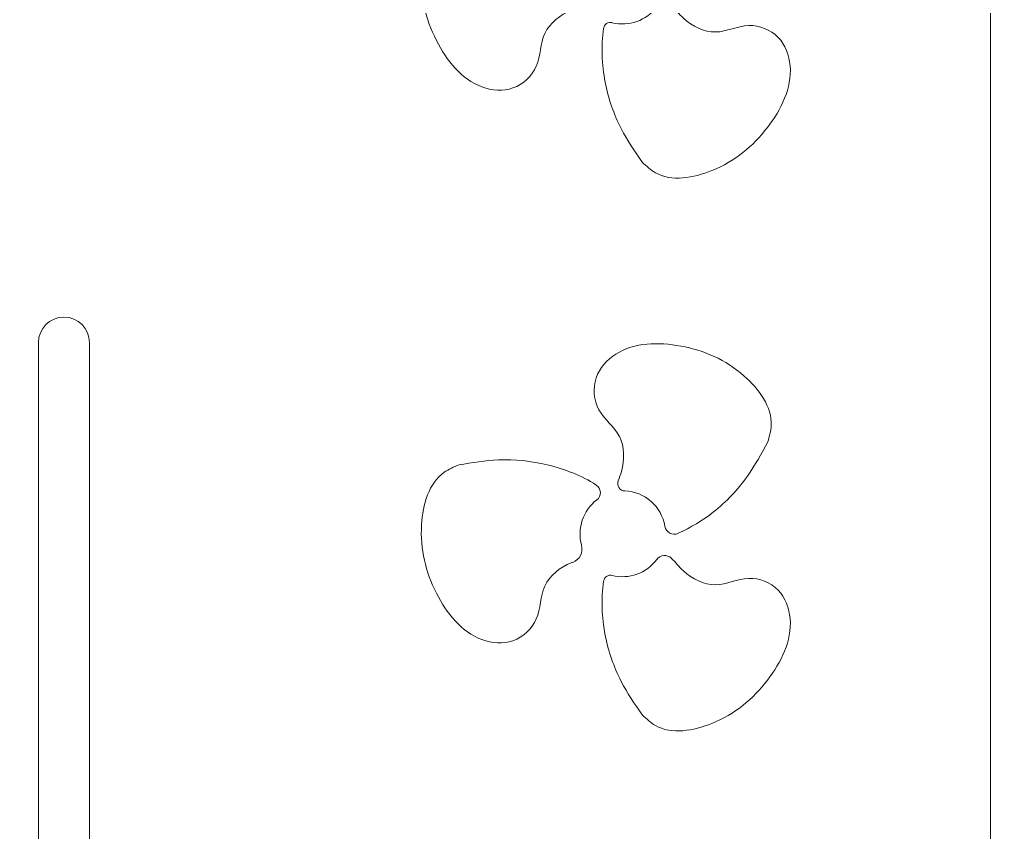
# Model space of a CAD drawing. Header units: metres. Extents: x -2538 to 7610, y -1082 to -498.
# Drawn here: x 6831.6 to 6975.6, y -961.3 to -840.8 of the extents above; entities that cross this region are included whole.
import ezdxf

# ---------------------------------------------------------------- set-up
doc = ezdxf.new("R2010")
doc.units = ezdxf.units.M
doc.linetypes.add('AUSGEZOGEN', pattern=[0])
doc.layers.add('Standard', color=7, linetype='AUSGEZOGEN', lineweight=25)

# ---------------------------------------------------------------- blocks, each defined once
blk = doc.blocks.new('COMPLEXOBJECT_235')
at = {"layer": 'Standard', "color": 7, "linetype": 'AUSGEZOGEN', "lineweight": 13}
for centre, major_axis, start_param, end_param in [((6921.43, -909.59), (0.567, 0.95), 1.74922, 3.637), ((6921.09, -917.04), (3.27, 5.47), 5.424284, 6.778593), ((6928.73, -915.68), (0.73, 1.22), 2.282692, 4.103172)]:
    blk.add_ellipse(centre, major_axis=major_axis, ratio=0.99288, start_param=start_param, end_param=end_param, dxfattribs=at)
for points, start_tangent, end_tangent in [([(6920.41, -909.2), (6920.9, -907.8), (6920.58, -902.6), (6917.54, -898.64), (6917.13, -893.94), (6920.08, -890.4), (6929.69, -889.21), (6939.06, -893.62), (6943.1, -900.99), (6942.61, -903.41)], (0.000356, 0.000935), (-0.000266, -0.000964)), ([(6942.61, -903.41), (6939.58, -908.51), (6934.54, -913.8), (6929.31, -916.97)], (-0.000478, -0.000878), (-0.00091, -0.000414))]:
    blk.add_spline(points, degree=3, dxfattribs=dict(at, start_tangent=start_tangent, end_tangent=end_tangent))
blk = doc.blocks.new('COMPLEXOBJECT_236')
at = {"layer": 'Standard', "color": 7, "linetype": 'AUSGEZOGEN', "lineweight": 13}
for centre, major_axis, start_param, end_param in [((6927.29, -921.72), (0.75, 1.25), 6.063983, 7.747492), ((6921.09, -917.04), (3.27, 5.47), 3.431753, 4.605899), ((6919.26, -924.2), (0.526, 0.881), 0.29016, 1.960733)]:
    blk.add_ellipse(centre, major_axis=major_axis, ratio=0.99288, start_param=start_param, end_param=end_param, dxfattribs=at)
for points, start_tangent, end_tangent in [([(6928.29, -920.66), (6930.08, -922.54), (6934.85, -924.59), (6939.76, -923.65), (6944.13, -925.39), (6945.91, -929.62), (6942.54, -938.74), (6934.32, -945.14), (6925.92, -945.45), (6923.99, -943.92)], (0.000725, -0.000689), (-0.000739, 0.000674)), ([(6923.99, -943.92), (6920.86, -938.92), (6918.48, -932.05), (6918.25, -924.06)], (-0.000563, 0.000827), (0.000151, 0.000989))]:
    blk.add_spline(points, degree=3, dxfattribs=dict(at, start_tangent=start_tangent, end_tangent=end_tangent))
blk = doc.blocks.new('COMPLEXOBJECT_237')
at = {"layer": 'Standard', "color": 7, "linetype": 'AUSGEZOGEN', "lineweight": 13}
for centre, major_axis, start_param, end_param in [((6916.42, -910.95), (0.69, 1.16), 4.336194, 6.247926), ((6921.09, -917.04), (3.27, 5.47), 1.194602, 2.376013), ((6912.95, -919.3), (1.08, 1.81), 4.03076, 5.517605)]:
    blk.add_ellipse(centre, major_axis=major_axis, ratio=0.99288, start_param=start_param, end_param=end_param, dxfattribs=at)
for points, start_tangent, end_tangent in [([(6913.66, -921.27), (6913.44, -921.35), (6909.53, -924.81), (6908.26, -929.67), (6904.8, -932.89), (6900.21, -932.73), (6893.45, -925.83), (6891.25, -915.68), (6894.6, -907.92), (6896.81, -906.82)], (-0.000938, -0.000347), (0.000923, 0.000384)), ([(6896.81, -906.82), (6902.67, -906.08), (6909.9, -906.82), (6917.16, -909.81)], (0.000987, 0.000163), (0.00084, -0.000543))]:
    blk.add_spline(points, degree=3, dxfattribs=dict(at, start_tangent=start_tangent, end_tangent=end_tangent))
blk = doc.blocks.new('COMPLEXOBJECT_234')
at = {"layer": 'Standard', "color": 7, "linetype": 'AUSGEZOGEN', "lineweight": 13}
for name in ['COMPLEXOBJECT_235', 'COMPLEXOBJECT_237', 'COMPLEXOBJECT_236']:
    blk.add_blockref(name, (0, 0), dxfattribs=at)
blk = doc.blocks.new('COMPLEXOBJECT_239')
at = {"layer": 'Standard', "color": 7, "linetype": 'AUSGEZOGEN', "lineweight": 13}
for centre, major_axis, start_param, end_param in [((6921.09, -835.1), (3.27, 5.47), 3.431753, 4.605899), ((6927.29, -839.77), (0.75, 1.25), 6.063983, 7.747492), ((6919.26, -842.26), (0.526, 0.881), 0.29016, 1.960733)]:
    blk.add_ellipse(centre, major_axis=major_axis, ratio=0.99288, start_param=start_param, end_param=end_param, dxfattribs=at)
for points, start_tangent, end_tangent in [([(6928.29, -838.72), (6930.08, -840.6), (6934.85, -842.65), (6939.76, -841.7), (6944.13, -843.45), (6945.91, -847.68), (6942.54, -856.8), (6934.32, -863.19), (6925.92, -863.51), (6923.99, -861.98)], (0.000725, -0.000689), (-0.000739, 0.000674)), ([(6923.99, -861.98), (6920.86, -856.98), (6918.48, -850.1), (6918.25, -842.11)], (-0.000563, 0.000827), (0.000151, 0.000989))]:
    blk.add_spline(points, degree=3, dxfattribs=dict(at, start_tangent=start_tangent, end_tangent=end_tangent))
blk = doc.blocks.new('COMPLEXOBJECT_240')
at = {"layer": 'Standard', "color": 7, "linetype": 'AUSGEZOGEN', "lineweight": 13}
for centre, major_axis, start_param, end_param in [((6916.42, -829.01), (0.69, 1.16), 4.336194, 6.247926), ((6921.09, -835.1), (3.27, 5.47), 1.194602, 2.376013), ((6912.95, -837.35), (1.08, 1.81), 4.03076, 5.517605)]:
    blk.add_ellipse(centre, major_axis=major_axis, ratio=0.99288, start_param=start_param, end_param=end_param, dxfattribs=at)
for points, start_tangent, end_tangent in [([(6913.66, -839.32), (6913.44, -839.41), (6909.53, -842.87), (6908.26, -847.72), (6904.8, -850.95), (6900.21, -850.78), (6893.45, -843.89), (6891.25, -833.73), (6894.6, -825.98), (6896.81, -824.87)], (-0.000938, -0.000347), (0.000923, 0.000384)), ([(6896.81, -824.87), (6902.67, -824.14), (6909.9, -824.88), (6917.16, -827.87)], (0.000987, 0.000163), (0.00084, -0.000543))]:
    blk.add_spline(points, degree=3, dxfattribs=dict(at, start_tangent=start_tangent, end_tangent=end_tangent))
blk = doc.blocks.new('COMPLEXOBJECT_241')
at = {"layer": 'Standard', "color": 7, "linetype": 'AUSGEZOGEN', "lineweight": 13}
for centre, major_axis, start_param, end_param in [((6921.43, -827.64), (0.567, 0.95), 1.74922, 3.637), ((6921.09, -835.1), (3.27, 5.47), 5.424284, 6.778593), ((6928.73, -833.73), (0.73, 1.22), 2.282692, 4.103172)]:
    blk.add_ellipse(centre, major_axis=major_axis, ratio=0.99288, start_param=start_param, end_param=end_param, dxfattribs=at)
for points, start_tangent, end_tangent in [([(6920.41, -827.25), (6920.9, -825.86), (6920.58, -820.65), (6917.54, -816.7), (6917.13, -811.99), (6920.08, -808.45), (6929.69, -807.27), (6939.06, -811.68), (6943.1, -819.04), (6942.61, -821.47)], (0.000356, 0.000935), (-0.000266, -0.000964)), ([(6942.61, -821.47), (6939.58, -826.57), (6934.54, -831.86), (6929.31, -835.03)], (-0.000478, -0.000878), (-0.00091, -0.000414))]:
    blk.add_spline(points, degree=3, dxfattribs=dict(at, start_tangent=start_tangent, end_tangent=end_tangent))
blk = doc.blocks.new('COMPLEXOBJECT_238')
at = {"layer": 'Standard', "color": 7, "linetype": 'AUSGEZOGEN', "lineweight": 13}
for name in ['COMPLEXOBJECT_241', 'COMPLEXOBJECT_240', 'COMPLEXOBJECT_239']:
    blk.add_blockref(name, (0, 0), dxfattribs=at)

msp = doc.modelspace()

# ---------------------------------------------------------------- linework, layer by layer
at = {"layer": 'Standard', "color": 7, "linetype": 'AUSGEZOGEN', "lineweight": 13}
for p, q in [((6834.42, -1003.47), (6834.42, -888.71)), ((6842, -888.71), (6842, -1003.47))]:
    msp.add_line(p, q, dxfattribs=at)
msp.add_lwpolyline([(6413.64, -1081.87), (6975.64, -1081.87), (6975.64, -519.87), (6413.64, -519.87), (6413.64, -1081.87)], close=True, dxfattribs=at)
msp.add_arc((6838.21, -888.71), 3.79, 0, 180, dxfattribs=at)

# ---------------------------------------------------------------- block references
at = {"layer": 'Standard', "color": 7, "linetype": 'AUSGEZOGEN', "lineweight": 25}
for name in ['COMPLEXOBJECT_238', 'COMPLEXOBJECT_234']:
    msp.add_blockref(name, (0, 0), dxfattribs=at)

doc.saveas('drawing.dxf')
